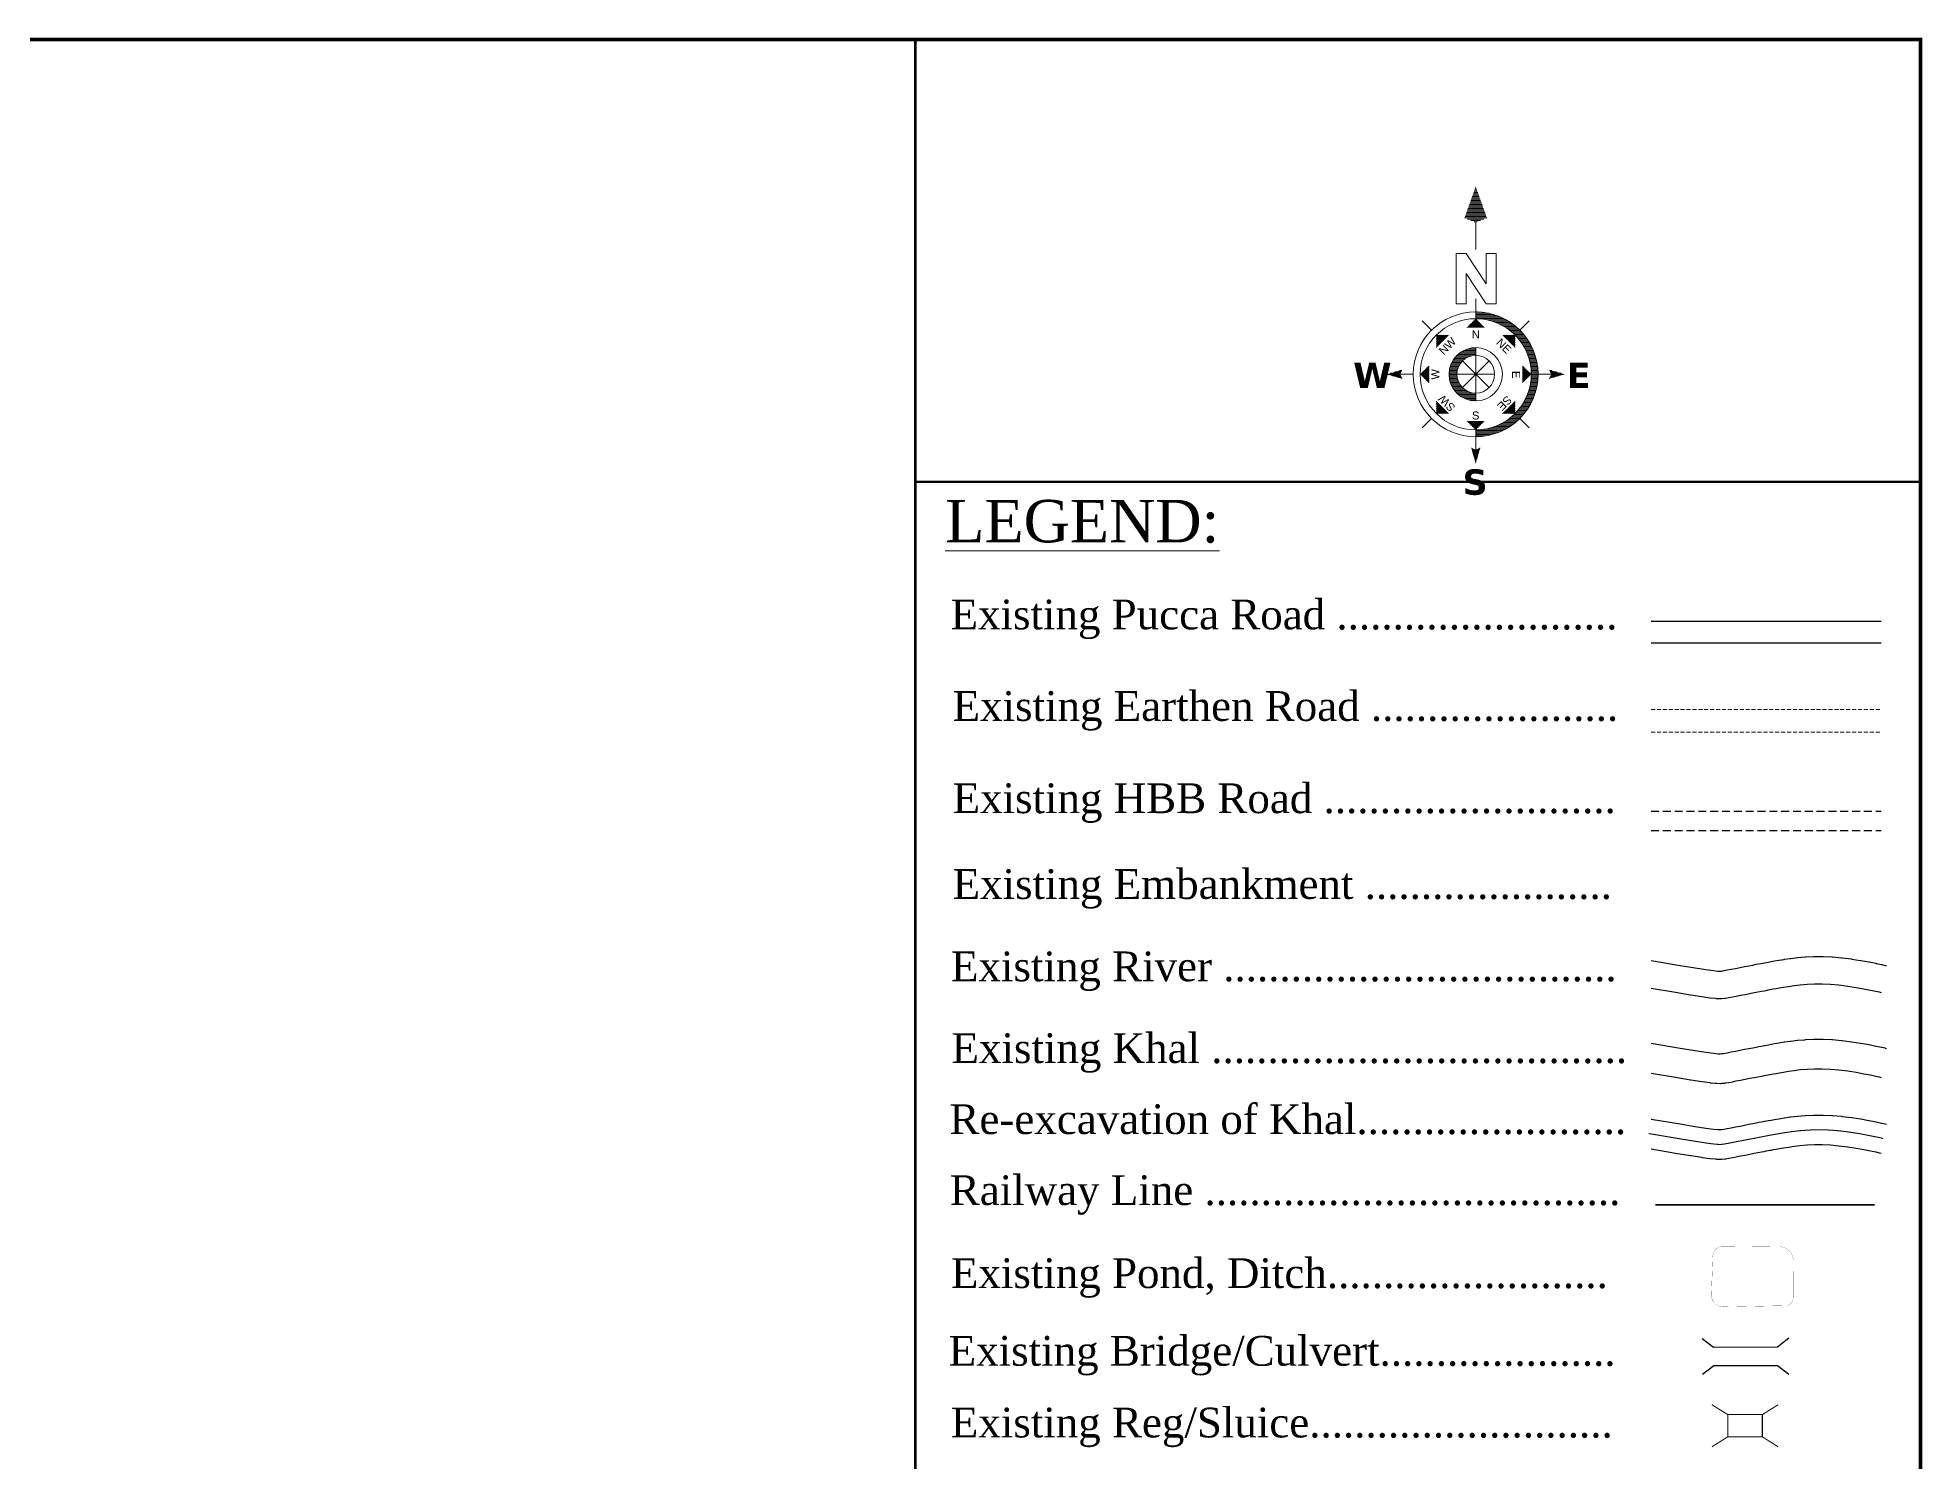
# Model space of a CAD drawing. Header units: millimetres. Extents: x 103 to 27816, y -170541 to -48.
# Drawn here: x 25425 to 27816, y -168756 to -166951 of the extents above; entities that cross this region are included whole.
import ezdxf
from ezdxf.enums import TextEntityAlignment as Align

# ---------------------------------------------------------------- set-up
doc = ezdxf.new("R2010")
doc.units = ezdxf.units.MM
doc.header["$MEASUREMENT"] = 0
for name, pattern in [('CENTERX2', [4, 2.5, -0.5, 0.5, -0.5]), ('DASHED2', [0.375, 0.25, -0.125]), ('HIDDENX2', [0.75, 0.5, -0.25]), ('PHANTOM2', [1.25, 0.625, -0.125, 0.125, -0.125, 0.125, -0.125])]:
    doc.linetypes.add(name, pattern=pattern)
for name, color, linetype in [('boundary', 7, 'Continuous'), ('Earthen Emb', 42, 'Continuous'), ('HBB_BFS Road', 7, 'DASHED2'), ('Khal', 4, 'Continuous'), ('RIVER', 150, 'Continuous')]:
    doc.layers.add(name, color=color, linetype=linetype)
for name, color, linetype, lineweight in [('Bridge or Culvert', 7, 'Continuous', 25), ('Earthan Road', 7, 'DASHED2', 9), ('Existing Str', 7, 'PHANTOM2', 35), ('line', 10, 'Continuous', 9), ('OUTLINE', 7, 'Continuous', 15), ('p2', 32, 'Continuous', 15), ('Pond or Ditch', 7, 'Continuous', 9), ('PUCCA ROAD', 1, 'Continuous', 30), ('Rail Line', 14, 'TRACKS', 35)]:
    doc.layers.add(name, color=color, linetype=linetype, lineweight=lineweight)
doc.styles.add('b', font='times.ttf')
doc.styles.add('LEG', font='romantic.ttf')
doc.styles.add('Romans', font='arial.ttf')
doc.styles.get("Standard").update_dxf_attribs({"font": 'arial.ttf'})
doc.linetypes.add('TRACKS', pattern='A,0.15,[130,ltypeshp.shx,S=0.25,R=0,X=0,Y=0],0.15', length=0.3)
pattern_1 = [(360, (26.19663, 31.512), (2e-14, 0.2822134), [])]
pattern_2 = [(360, (26.19663, 27.11894), (2e-14, 0.2822134), [])]
pattern_3 = [(180, (26.19663, 27.11894), (2e-14, 0.2822134), [])]
pattern_4 = [(45, (26.19663, 27.11894), (-0.199555, 0.199555), [])]
pattern_5 = [(90, (26.19663, 27.11894), (-0.2822134, 2e-14), [])]
pattern_6 = [(135, (26.19663, 27.11894), (-0.199555, -0.199555), [])]
pattern_7 = [(180, (26.19663, 27.11894), (-2e-14, -0.2822134), [])]
pattern_8 = [(225, (26.19663, 27.11894), (0.199555, -0.199555), [])]
pattern_9 = [(270, (26.19663, 27.11894), (0.2822134, -2e-14), [])]
pattern_10 = [(315, (26.19663, 27.11894), (0.199555, 0.199555), [])]

# ---------------------------------------------------------------- blocks, each defined once
blk = doc.blocks.new('A$C5FE22593')
h = blk.add_hatch()
h.set_pattern_fill('_USER', color=11, scale=0.282213, style=0, pattern_type=0)
h.set_pattern_definition(pattern_1)
h.paths.add_polyline_path([(26.2, 66.79), (23.84, 60.2), (26.2, 59.26), (28.55, 60.2)])
h = blk.add_hatch()
h.set_pattern_fill('_USER', color=11, scale=0.282213, style=0, pattern_type=0)
h.set_pattern_definition(pattern_1)
h.paths.add_polyline_path([(26.2, 66.79), (23.84, 60.2), (26.2, 59.26), (28.55, 60.2)])
h = blk.add_hatch()
h.set_pattern_fill('_USER', color=11, scale=0.282213, style=0, pattern_type=0)
h.set_pattern_definition(pattern_1)
h.paths.add_polyline_path([(26.2, 66.79), (23.84, 60.2), (26.2, 59.26), (28.55, 60.2)])
h = blk.add_hatch()
h.set_pattern_fill('_USER', color=11, scale=0.282213, style=0, pattern_type=0)
h.set_pattern_definition(pattern_1)
h.paths.add_polyline_path([(26.2, 66.79), (23.84, 60.2), (26.2, 59.26), (28.55, 60.2)])
h = blk.add_hatch(color=11)
h.paths.add_polyline_path([(26.2, 15.36), (26.2, 13.92, 1), (26.2, 40.32), (26.2, 38.88, -1)])
h.paths.add_polyline_path([(26.2, 31.11), (26.2, 32.76, 1), (26.2, 21.47), (26.2, 23.13, -1)])
h = blk.add_hatch(color=11)
h.paths.add_polyline_path([(26.2, 15.36), (26.2, 13.92, 1), (26.2, 40.32), (26.2, 38.88, -1)])
h.paths.add_polyline_path([(26.2, 31.11), (26.2, 32.76, 1), (26.2, 21.47), (26.2, 23.13, -1)])
h = blk.add_hatch(color=11)
h.paths.add_polyline_path([(26.2, 15.36), (26.2, 13.92, 1), (26.2, 40.32), (26.2, 38.88, -1)])
h.paths.add_polyline_path([(26.2, 31.11), (26.2, 32.76, 1), (26.2, 21.47), (26.2, 23.13, -1)])
h = blk.add_hatch(color=11)
h.paths.add_polyline_path([(26.2, 15.36), (26.2, 13.92, 1), (26.2, 40.32), (26.2, 38.88, -1)])
h.paths.add_polyline_path([(26.2, 31.11), (26.2, 32.76, 1), (26.2, 21.47), (26.2, 23.13, -1)])
h = blk.add_hatch()
h.set_pattern_fill('_USER', color=11, scale=0.282213, style=0, pattern_type=0)
h.set_pattern_definition(pattern_2)
h.paths.add_polyline_path([(39.4, 27.12, 0.414214), (26.2, 40.32), (26.2, 38.88, -0.414214), (37.96, 27.12, -0.414214), (26.2, 15.36), (26.2, 13.92, 0.414214)])
h = blk.add_hatch()
h.set_pattern_fill('_USER', color=11, scale=0.282213, style=0, pattern_type=0)
h.set_pattern_definition(pattern_2)
h.paths.add_polyline_path([(39.4, 27.12, 0.414214), (26.2, 40.32), (26.2, 38.88, -0.414214), (37.96, 27.12, -0.414214), (26.2, 15.36), (26.2, 13.92, 0.414214)])
h = blk.add_hatch()
h.set_pattern_fill('_USER', color=11, scale=0.282213, style=0, pattern_type=0)
h.set_pattern_definition(pattern_2)
h.paths.add_polyline_path([(39.4, 27.12, 0.414214), (26.2, 40.32), (26.2, 38.88, -0.414214), (37.96, 27.12, -0.414214), (26.2, 15.36), (26.2, 13.92, 0.414214)])
h = blk.add_hatch()
h.set_pattern_fill('_USER', color=11, scale=0.282213, style=0, pattern_type=0)
h.set_pattern_definition(pattern_2)
h.paths.add_polyline_path([(39.4, 27.12, 0.414214), (26.2, 40.32), (26.2, 38.88, -0.414214), (37.96, 27.12, -0.414214), (26.2, 15.36), (26.2, 13.92, 0.414214)])
h = blk.add_hatch()
h.set_pattern_fill('_USER', color=11, scale=0.282213, angle=90, style=0, pattern_type=0)
h.set_pattern_definition(pattern_5)
h.paths.add_polyline_path([(28.08, 37), (26.2, 38.88), (24.32, 37)])
h = blk.add_hatch()
h.set_pattern_fill('_USER', color=11, scale=0.282213, angle=90, style=0, pattern_type=0)
h.set_pattern_definition(pattern_5)
h.paths.add_polyline_path([(28.08, 37), (26.2, 38.88), (24.32, 37)])
h = blk.add_hatch()
h.set_pattern_fill('_USER', color=11, scale=0.282213, angle=90, style=0, pattern_type=0)
h.set_pattern_definition(pattern_5)
h.paths.add_polyline_path([(28.08, 37), (26.2, 38.88), (24.32, 37)])
h = blk.add_hatch()
h.set_pattern_fill('_USER', color=11, scale=0.282213, angle=90, style=0, pattern_type=0)
h.set_pattern_definition(pattern_5)
h.paths.add_polyline_path([(28.08, 37), (26.2, 38.88), (24.32, 37)])
h = blk.add_hatch()
h.set_pattern_fill('_USER', color=11, scale=0.282213, angle=135, style=0, pattern_type=0)
h.set_pattern_definition(pattern_6)
h.paths.add_polyline_path([(20.54, 35.43), (17.88, 35.43), (17.88, 32.77)])
h = blk.add_hatch()
h.set_pattern_fill('_USER', color=11, scale=0.282213, angle=135, style=0, pattern_type=0)
h.set_pattern_definition(pattern_6)
h.paths.add_polyline_path([(20.54, 35.43), (17.88, 35.43), (17.88, 32.77)])
h = blk.add_hatch()
h.set_pattern_fill('_USER', color=11, scale=0.282213, angle=135, style=0, pattern_type=0)
h.set_pattern_definition(pattern_6)
h.paths.add_polyline_path([(20.54, 35.43), (17.88, 35.43), (17.88, 32.77)])
h = blk.add_hatch()
h.set_pattern_fill('_USER', color=11, scale=0.282213, angle=135, style=0, pattern_type=0)
h.set_pattern_definition(pattern_6)
h.paths.add_polyline_path([(20.54, 35.43), (17.88, 35.43), (17.88, 32.77)])
h = blk.add_hatch()
h.set_pattern_fill('_USER', color=11, scale=0.282213, style=0, pattern_type=0)
h.set_pattern_definition(pattern_2)
h.paths.add_polyline_path([(26.2, 31.11), (26.2, 32.76, 0.414214), (20.55, 27.12, 0.414214), (26.2, 21.47), (26.2, 23.13, -0.414214), (22.21, 27.12, -0.414214)])
h = blk.add_hatch()
h.set_pattern_fill('_USER', color=11, scale=0.282213, style=0, pattern_type=0)
h.set_pattern_definition(pattern_2)
h.paths.add_polyline_path([(26.2, 31.11), (26.2, 32.76, 0.414214), (20.55, 27.12, 0.414214), (26.2, 21.47), (26.2, 23.13, -0.414214), (22.21, 27.12, -0.414214)])
h = blk.add_hatch()
h.set_pattern_fill('_USER', color=11, scale=0.282213, style=0, pattern_type=0)
h.set_pattern_definition(pattern_2)
h.paths.add_polyline_path([(26.2, 31.11), (26.2, 32.76, 0.414214), (20.55, 27.12, 0.414214), (26.2, 21.47), (26.2, 23.13, -0.414214), (22.21, 27.12, -0.414214)])
h = blk.add_hatch()
h.set_pattern_fill('_USER', color=11, scale=0.282213, style=0, pattern_type=0)
h.set_pattern_definition(pattern_2)
h.paths.add_polyline_path([(26.2, 31.11), (26.2, 32.76, 0.414214), (20.55, 27.12, 0.414214), (26.2, 21.47), (26.2, 23.13, -0.414214), (22.21, 27.12, -0.414214)])
h = blk.add_hatch()
h.set_pattern_fill('_USER', color=11, scale=0.282213, angle=45, style=0, pattern_type=0)
h.set_pattern_definition(pattern_4)
h.paths.add_polyline_path([(34.51, 32.77), (34.51, 35.43), (31.85, 35.43)])
h = blk.add_hatch()
h.set_pattern_fill('_USER', color=11, scale=0.282213, angle=45, style=0, pattern_type=0)
h.set_pattern_definition(pattern_4)
h.paths.add_polyline_path([(34.51, 32.77), (34.51, 35.43), (31.85, 35.43)])
h = blk.add_hatch()
h.set_pattern_fill('_USER', color=11, scale=0.282213, angle=45, style=0, pattern_type=0)
h.set_pattern_definition(pattern_4)
h.paths.add_polyline_path([(34.51, 32.77), (34.51, 35.43), (31.85, 35.43)])
h = blk.add_hatch()
h.set_pattern_fill('_USER', color=11, scale=0.282213, angle=45, style=0, pattern_type=0)
h.set_pattern_definition(pattern_4)
h.paths.add_polyline_path([(34.51, 32.77), (34.51, 35.43), (31.85, 35.43)])
h = blk.add_hatch()
h.set_pattern_fill('_USER', color=11, scale=0.282213, style=0, pattern_type=0)
h.set_pattern_definition(pattern_3)
h.paths.add_polyline_path([(10.67, 26.18), (10.2, 27.12), (10.67, 28.06), (7.38, 27.12)])
h = blk.add_hatch()
h.set_pattern_fill('_USER', color=11, scale=0.282213, style=0, pattern_type=0)
h.set_pattern_definition(pattern_3)
h.paths.add_polyline_path([(10.67, 26.18), (10.2, 27.12), (10.67, 28.06), (7.38, 27.12)])
h = blk.add_hatch()
h.set_pattern_fill('_USER', color=11, scale=0.282213, style=0, pattern_type=0)
h.set_pattern_definition(pattern_3)
h.paths.add_polyline_path([(10.67, 26.18), (10.2, 27.12), (10.67, 28.06), (7.38, 27.12)])
h = blk.add_hatch()
h.set_pattern_fill('_USER', color=11, scale=0.282213, style=0, pattern_type=0)
h.set_pattern_definition(pattern_3)
h.paths.add_polyline_path([(10.67, 26.18), (10.2, 27.12), (10.67, 28.06), (7.38, 27.12)])
h = blk.add_hatch()
h.set_pattern_fill('_USER', color=11, scale=0.282213, angle=180, style=0, pattern_type=0)
h.set_pattern_definition(pattern_7)
h.paths.add_polyline_path([(16.32, 29), (14.44, 27.12), (16.32, 25.24)])
h = blk.add_hatch()
h.set_pattern_fill('_USER', color=11, scale=0.282213, angle=180, style=0, pattern_type=0)
h.set_pattern_definition(pattern_7)
h.paths.add_polyline_path([(16.32, 29), (14.44, 27.12), (16.32, 25.24)])
h = blk.add_hatch()
h.set_pattern_fill('_USER', color=11, scale=0.282213, angle=180, style=0, pattern_type=0)
h.set_pattern_definition(pattern_7)
h.paths.add_polyline_path([(16.32, 29), (14.44, 27.12), (16.32, 25.24)])
h = blk.add_hatch()
h.set_pattern_fill('_USER', color=11, scale=0.282213, angle=180, style=0, pattern_type=0)
h.set_pattern_definition(pattern_7)
h.paths.add_polyline_path([(16.32, 29), (14.44, 27.12), (16.32, 25.24)])
h = blk.add_hatch()
h.set_pattern_fill('_USER', color=11, scale=0.282213, style=0, pattern_type=0)
h.set_pattern_definition(pattern_2)
h.paths.add_polyline_path([(36.07, 29), (36.07, 25.24), (37.96, 27.12)])
h = blk.add_hatch()
h.set_pattern_fill('_USER', color=11, scale=0.282213, style=0, pattern_type=0)
h.set_pattern_definition(pattern_2)
h.paths.add_polyline_path([(36.07, 29), (36.07, 25.24), (37.96, 27.12)])
h = blk.add_hatch()
h.set_pattern_fill('_USER', color=11, scale=0.282213, style=0, pattern_type=0)
h.set_pattern_definition(pattern_2)
h.paths.add_polyline_path([(36.07, 29), (36.07, 25.24), (37.96, 27.12)])
h = blk.add_hatch()
h.set_pattern_fill('_USER', color=11, scale=0.282213, style=0, pattern_type=0)
h.set_pattern_definition(pattern_2)
h.paths.add_polyline_path([(36.07, 29), (36.07, 25.24), (37.96, 27.12)])
h = blk.add_hatch()
h.set_pattern_fill('_USER', color=11, scale=0.282213, style=0, pattern_type=0)
h.set_pattern_definition(pattern_2)
h.paths.add_polyline_path([(45.01, 27.12), (41.72, 28.06), (42.19, 27.12), (41.72, 26.18)])
h = blk.add_hatch()
h.set_pattern_fill('_USER', color=11, scale=0.282213, style=0, pattern_type=0)
h.set_pattern_definition(pattern_2)
h.paths.add_polyline_path([(45.01, 27.12), (41.72, 28.06), (42.19, 27.12), (41.72, 26.18)])
h = blk.add_hatch()
h.set_pattern_fill('_USER', color=11, scale=0.282213, style=0, pattern_type=0)
h.set_pattern_definition(pattern_2)
h.paths.add_polyline_path([(45.01, 27.12), (41.72, 28.06), (42.19, 27.12), (41.72, 26.18)])
h = blk.add_hatch()
h.set_pattern_fill('_USER', color=11, scale=0.282213, style=0, pattern_type=0)
h.set_pattern_definition(pattern_2)
h.paths.add_polyline_path([(45.01, 27.12), (41.72, 28.06), (42.19, 27.12), (41.72, 26.18)])
h = blk.add_hatch()
h.set_pattern_fill('_USER', color=11, scale=0.282213, angle=-135, style=0, pattern_type=0)
h.set_pattern_definition(pattern_8)
h.paths.add_polyline_path([(17.88, 21.46), (17.88, 18.8), (20.54, 18.8)])
h = blk.add_hatch()
h.set_pattern_fill('_USER', color=11, scale=0.282213, angle=-135, style=0, pattern_type=0)
h.set_pattern_definition(pattern_8)
h.paths.add_polyline_path([(17.88, 21.46), (17.88, 18.8), (20.54, 18.8)])
h = blk.add_hatch()
h.set_pattern_fill('_USER', color=11, scale=0.282213, angle=-135, style=0, pattern_type=0)
h.set_pattern_definition(pattern_8)
h.paths.add_polyline_path([(17.88, 21.46), (17.88, 18.8), (20.54, 18.8)])
h = blk.add_hatch()
h.set_pattern_fill('_USER', color=11, scale=0.282213, angle=-135, style=0, pattern_type=0)
h.set_pattern_definition(pattern_8)
h.paths.add_polyline_path([(17.88, 21.46), (17.88, 18.8), (20.54, 18.8)])
h = blk.add_hatch()
h.set_pattern_fill('_USER', color=11, scale=0.282213, angle=-45, style=0, pattern_type=0)
h.set_pattern_definition(pattern_10)
h.paths.add_polyline_path([(31.85, 18.8), (34.51, 18.8), (34.51, 21.46)])
h = blk.add_hatch()
h.set_pattern_fill('_USER', color=11, scale=0.282213, angle=-45, style=0, pattern_type=0)
h.set_pattern_definition(pattern_10)
h.paths.add_polyline_path([(31.85, 18.8), (34.51, 18.8), (34.51, 21.46)])
h = blk.add_hatch()
h.set_pattern_fill('_USER', color=11, scale=0.282213, angle=-45, style=0, pattern_type=0)
h.set_pattern_definition(pattern_10)
h.paths.add_polyline_path([(31.85, 18.8), (34.51, 18.8), (34.51, 21.46)])
h = blk.add_hatch()
h.set_pattern_fill('_USER', color=11, scale=0.282213, angle=-45, style=0, pattern_type=0)
h.set_pattern_definition(pattern_10)
h.paths.add_polyline_path([(31.85, 18.8), (34.51, 18.8), (34.51, 21.46)])
h = blk.add_hatch()
h.set_pattern_fill('_USER', color=11, scale=0.282213, angle=-90, style=0, pattern_type=0)
h.set_pattern_definition(pattern_9)
h.paths.add_polyline_path([(24.32, 17.24), (26.2, 15.36), (28.08, 17.24)])
h = blk.add_hatch()
h.set_pattern_fill('_USER', color=11, scale=0.282213, angle=-90, style=0, pattern_type=0)
h.set_pattern_definition(pattern_9)
h.paths.add_polyline_path([(24.32, 17.24), (26.2, 15.36), (28.08, 17.24)])
h = blk.add_hatch()
h.set_pattern_fill('_USER', color=11, scale=0.282213, angle=-90, style=0, pattern_type=0)
h.set_pattern_definition(pattern_9)
h.paths.add_polyline_path([(24.32, 17.24), (26.2, 15.36), (28.08, 17.24)])
h = blk.add_hatch()
h.set_pattern_fill('_USER', color=11, scale=0.282213, angle=-90, style=0, pattern_type=0)
h.set_pattern_definition(pattern_9)
h.paths.add_polyline_path([(24.32, 17.24), (26.2, 15.36), (28.08, 17.24)])
h = blk.add_hatch()
h.set_pattern_fill('_USER', color=11, scale=0.282213, style=0, pattern_type=0)
h.set_pattern_definition(pattern_2)
h.paths.add_polyline_path([(27.14, 11.6), (26.2, 11.13), (25.26, 11.6), (26.2, 8.3)])
h = blk.add_hatch()
h.set_pattern_fill('_USER', color=11, scale=0.282213, style=0, pattern_type=0)
h.set_pattern_definition(pattern_2)
h.paths.add_polyline_path([(27.14, 11.6), (26.2, 11.13), (25.26, 11.6), (26.2, 8.3)])
h = blk.add_hatch()
h.set_pattern_fill('_USER', color=11, scale=0.282213, style=0, pattern_type=0)
h.set_pattern_definition(pattern_2)
h.paths.add_polyline_path([(27.14, 11.6), (26.2, 11.13), (25.26, 11.6), (26.2, 8.3)])
h = blk.add_hatch()
h.set_pattern_fill('_USER', color=11, scale=0.282213, style=0, pattern_type=0)
h.set_pattern_definition(pattern_2)
h.paths.add_polyline_path([(27.14, 11.6), (26.2, 11.13), (25.26, 11.6), (26.2, 8.3)])
at = {"color": 11}
for p, q in [((26.2, 53.5), (26.2, 59.26)), ((26.2, 53.5), (26.2, 59.26)), ((26.2, 53.5), (26.2, 59.26)), ((26.2, 53.5), (26.2, 59.26)), ((26.2, 40.32), (26.2, 43.11)), ((26.2, 40.32), (26.2, 43.11)), ((26.2, 40.32), (26.2, 43.11)), ((26.2, 40.32), (26.2, 43.11)), ((26.2, 40.32), (26.2, 38.88)), ((26.2, 40.32), (26.2, 38.88)), ((26.2, 40.32), (26.2, 38.88)), ((26.2, 40.32), (26.2, 38.88)), ((16.86, 36.46), (14.89, 38.43)), ((16.86, 36.46), (14.89, 38.43)), ((16.86, 36.46), (14.89, 38.43)), ((16.86, 36.46), (14.89, 38.43)), ((35.53, 36.46), (37.5, 38.43)), ((35.53, 36.46), (37.5, 38.43)), ((35.53, 36.46), (37.5, 38.43)), ((35.53, 36.46), (37.5, 38.43)), ((26.2, 31.11), (26.2, 32.76)), ((26.2, 31.11), (26.2, 32.76)), ((26.2, 31.11), (26.2, 32.76)), ((26.2, 31.11), (26.2, 32.76)), ((23.37, 24.3), (29.02, 29.94)), ((29.02, 24.3), (23.37, 29.94)), ((29.02, 29.94), (23.37, 24.3)), ((23.37, 29.94), (29.02, 24.3)), ((23.37, 24.3), (29.02, 29.94)), ((29.02, 24.3), (23.37, 29.94)), ((29.02, 29.94), (23.37, 24.3)), ((23.37, 29.94), (29.02, 24.3)), ((23.37, 24.3), (29.02, 29.94)), ((29.02, 24.3), (23.37, 29.94)), ((29.02, 29.94), (23.37, 24.3)), ((23.37, 29.94), (29.02, 24.3)), ((23.37, 24.3), (29.02, 29.94)), ((29.02, 24.3), (23.37, 29.94)), ((29.02, 29.94), (23.37, 24.3)), ((23.37, 29.94), (29.02, 24.3)), ((26.2, 23.13), (26.2, 31.11)), ((26.2, 31.11), (26.2, 23.13)), ((26.2, 23.13), (26.2, 31.11)), ((26.2, 31.11), (26.2, 23.13)), ((26.2, 23.13), (26.2, 31.11)), ((26.2, 31.11), (26.2, 23.13)), ((26.2, 23.13), (26.2, 31.11)), ((26.2, 31.11), (26.2, 23.13)), ((12.99, 27.12), (10.2, 27.12)), ((12.99, 27.12), (10.2, 27.12)), ((12.99, 27.12), (10.2, 27.12)), ((12.99, 27.12), (10.2, 27.12)), ((22.21, 27.12), (30.19, 27.12)), ((30.19, 27.12), (22.21, 27.12)), ((22.21, 27.12), (30.19, 27.12)), ((30.19, 27.12), (22.21, 27.12)), ((22.21, 27.12), (30.19, 27.12)), ((30.19, 27.12), (22.21, 27.12)), ((22.21, 27.12), (30.19, 27.12)), ((30.19, 27.12), (22.21, 27.12)), ((39.4, 27.12), (42.19, 27.12)), ((39.4, 27.12), (42.19, 27.12)), ((39.4, 27.12), (42.19, 27.12)), ((39.4, 27.12), (42.19, 27.12)), ((26.2, 23.13), (26.2, 21.47)), ((26.2, 23.13), (26.2, 21.47)), ((26.2, 23.13), (26.2, 21.47)), ((26.2, 23.13), (26.2, 21.47)), ((16.86, 17.78), (14.89, 15.81)), ((16.86, 17.78), (14.89, 15.81)), ((16.86, 17.78), (14.89, 15.81)), ((16.86, 17.78), (14.89, 15.81)), ((35.53, 17.78), (37.5, 15.81)), ((35.53, 17.78), (37.5, 15.81)), ((35.53, 17.78), (37.5, 15.81)), ((35.53, 17.78), (37.5, 15.81)), ((26.2, 13.92), (26.2, 15.36)), ((26.2, 13.92), (26.2, 15.36)), ((26.2, 13.92), (26.2, 15.36)), ((26.2, 13.92), (26.2, 15.36)), ((26.2, 13.92), (26.2, 11.13)), ((26.2, 13.92), (26.2, 11.13)), ((26.2, 13.92), (26.2, 11.13)), ((26.2, 13.92), (26.2, 11.13))]:
    blk.add_line(p, q, dxfattribs=at)
at = {"color": 1}
for p, q in [((22.03, 52.68), (24.16, 52.68)), ((22.03, 42.01), (22.03, 52.68)), ((22.03, 52.68), (24.16, 52.68)), ((22.03, 42.01), (22.03, 52.68)), ((22.03, 52.68), (24.16, 52.68)), ((22.03, 42.01), (22.03, 52.68)), ((22.03, 52.68), (24.16, 52.68)), ((22.03, 42.01), (22.03, 52.68)), ((24.16, 52.68), (28.43, 46.28)), ((24.16, 52.68), (28.43, 46.28)), ((24.16, 52.68), (28.43, 46.28)), ((24.16, 52.68), (28.43, 46.28)), ((28.43, 52.68), (30.56, 52.68)), ((28.43, 46.28), (28.43, 52.68)), ((28.43, 52.68), (30.56, 52.68)), ((28.43, 46.28), (28.43, 52.68)), ((28.43, 52.68), (30.56, 52.68)), ((28.43, 46.28), (28.43, 52.68)), ((28.43, 52.68), (30.56, 52.68)), ((28.43, 46.28), (28.43, 52.68)), ((30.56, 52.68), (30.56, 42.01)), ((30.56, 52.68), (30.56, 42.01)), ((30.56, 52.68), (30.56, 42.01)), ((30.56, 52.68), (30.56, 42.01)), ((24.16, 48.41), (24.16, 42.01)), ((28.43, 42.01), (24.16, 48.41)), ((24.16, 48.41), (24.16, 42.01)), ((28.43, 42.01), (24.16, 48.41)), ((24.16, 48.41), (24.16, 42.01)), ((28.43, 42.01), (24.16, 48.41)), ((24.16, 48.41), (24.16, 42.01)), ((28.43, 42.01), (24.16, 48.41)), ((24.16, 42.01), (22.03, 42.01)), ((24.16, 42.01), (22.03, 42.01)), ((24.16, 42.01), (22.03, 42.01)), ((24.16, 42.01), (22.03, 42.01)), ((30.56, 42.01), (28.43, 42.01)), ((30.56, 42.01), (28.43, 42.01)), ((30.56, 42.01), (28.43, 42.01)), ((30.56, 42.01), (28.43, 42.01))]:
    blk.add_line(p, q, dxfattribs=at)
at = {"color": 11}
for radius in [13.2, 13.2, 13.2, 13.2, 11.76, 11.76, 11.76, 11.76, 5.64, 5.64, 5.64, 5.64, 3.99, 3.99, 3.99, 3.99]:
    blk.add_circle((26.2, 27.12), radius, dxfattribs=at)
for points in [[(26.2, 66.79), (23.84, 60.2), (26.2, 59.26)], [(26.2, 66.79), (23.84, 60.2), (26.2, 59.26)], [(26.2, 66.79), (23.84, 60.2), (26.2, 59.26)], [(26.2, 66.79), (23.84, 60.2), (26.2, 59.26)], [(26.2, 59.26), (28.55, 60.2), (26.2, 66.79)], [(26.2, 59.26), (28.55, 60.2), (26.2, 66.79)], [(26.2, 59.26), (28.55, 60.2), (26.2, 66.79)], [(26.2, 59.26), (28.55, 60.2), (26.2, 66.79)], [(26.2, 38.88), (28.08, 37), (24.32, 37)], [(26.2, 38.88), (28.08, 37), (24.32, 37)], [(26.2, 38.88), (28.08, 37), (24.32, 37)], [(26.2, 38.88), (28.08, 37), (24.32, 37)], [(17.88, 35.43), (20.54, 35.43), (17.88, 32.77)], [(17.88, 35.43), (20.54, 35.43), (17.88, 32.77)], [(17.88, 35.43), (20.54, 35.43), (17.88, 32.77)], [(17.88, 35.43), (20.54, 35.43), (17.88, 32.77)], [(34.51, 35.43), (34.51, 32.77), (31.85, 35.43)], [(34.51, 35.43), (34.51, 32.77), (31.85, 35.43)], [(34.51, 35.43), (34.51, 32.77), (31.85, 35.43)], [(34.51, 35.43), (34.51, 32.77), (31.85, 35.43)], [(7.38, 27.12), (10.67, 28.06), (10.2, 27.12)], [(7.38, 27.12), (10.67, 28.06), (10.2, 27.12)], [(7.38, 27.12), (10.67, 28.06), (10.2, 27.12)], [(7.38, 27.12), (10.67, 28.06), (10.2, 27.12)], [(14.44, 27.12), (16.32, 29), (16.32, 25.24)], [(14.44, 27.12), (16.32, 29), (16.32, 25.24)], [(14.44, 27.12), (16.32, 29), (16.32, 25.24)], [(14.44, 27.12), (16.32, 29), (16.32, 25.24)], [(37.96, 27.12), (36.07, 25.24), (36.07, 29)], [(37.96, 27.12), (36.07, 25.24), (36.07, 29)], [(37.96, 27.12), (36.07, 25.24), (36.07, 29)], [(37.96, 27.12), (36.07, 25.24), (36.07, 29)], [(41.72, 28.06), (42.19, 27.12), (45.01, 27.12)], [(41.72, 28.06), (42.19, 27.12), (45.01, 27.12)], [(41.72, 28.06), (42.19, 27.12), (45.01, 27.12)], [(41.72, 28.06), (42.19, 27.12), (45.01, 27.12)], [(10.67, 26.18), (10.2, 27.12), (7.38, 27.12)], [(10.67, 26.18), (10.2, 27.12), (7.38, 27.12)], [(10.67, 26.18), (10.2, 27.12), (7.38, 27.12)], [(10.67, 26.18), (10.2, 27.12), (7.38, 27.12)], [(45.01, 27.12), (41.72, 26.18), (42.19, 27.12)], [(45.01, 27.12), (41.72, 26.18), (42.19, 27.12)], [(45.01, 27.12), (41.72, 26.18), (42.19, 27.12)], [(45.01, 27.12), (41.72, 26.18), (42.19, 27.12)], [(17.88, 18.8), (17.88, 21.46), (20.54, 18.8)], [(17.88, 18.8), (17.88, 21.46), (20.54, 18.8)], [(17.88, 18.8), (17.88, 21.46), (20.54, 18.8)], [(17.88, 18.8), (17.88, 21.46), (20.54, 18.8)], [(34.51, 18.8), (31.85, 18.8), (34.51, 21.46)], [(34.51, 18.8), (31.85, 18.8), (34.51, 21.46)], [(34.51, 18.8), (31.85, 18.8), (34.51, 21.46)], [(34.51, 18.8), (31.85, 18.8), (34.51, 21.46)], [(26.2, 15.36), (24.32, 17.24), (28.08, 17.24)], [(26.2, 15.36), (24.32, 17.24), (28.08, 17.24)], [(26.2, 15.36), (24.32, 17.24), (28.08, 17.24)], [(26.2, 15.36), (24.32, 17.24), (28.08, 17.24)], [(26.2, 8.3), (25.26, 11.6), (26.2, 11.13)], [(26.2, 8.3), (25.26, 11.6), (26.2, 11.13)], [(26.2, 8.3), (25.26, 11.6), (26.2, 11.13)], [(26.2, 8.3), (25.26, 11.6), (26.2, 11.13)], [(27.14, 11.6), (26.2, 11.13), (26.2, 8.3)], [(27.14, 11.6), (26.2, 11.13), (26.2, 8.3)], [(27.14, 11.6), (26.2, 11.13), (26.2, 8.3)], [(27.14, 11.6), (26.2, 11.13), (26.2, 8.3)]]:
    blk.add_solid(points, dxfattribs=at)
at = {"color": 11, "style": 'Romans'}
for s, p in [('N', (26.2, 34.74)), ('N', (26.2, 34.74)), ('N', (26.2, 34.74)), ('N', (26.2, 34.74)), ('S', (26.19, 17.56)), ('S', (26.19, 17.56)), ('S', (26.19, 17.56)), ('S', (26.19, 17.56))]:
    blk.add_text(s, height=1.69, dxfattribs=at).set_placement(p, align=Align.CENTER)
for s, height, rotation, p in [('NW', 1.693, 45, (20.81, 32.51)), ('NW', 1.693, 45, (20.81, 32.51)), ('NW', 1.693, 45, (20.81, 32.51)), ('NW', 1.693, 45, (20.81, 32.51)), ('NE', 1.693, 315, (31.57, 32.5)), ('NE', 1.693, 315, (31.57, 32.5)), ('NE', 1.693, 315, (31.57, 32.5)), ('NE', 1.693, 315, (31.57, 32.5)), ('W', 1.69, 90, (18.48, 27.11)), ('W', 1.69, 90, (18.48, 27.11)), ('W', 1.69, 90, (18.48, 27.11)), ('W', 1.69, 90, (18.48, 27.11)), ('E', 1.69, 270, (33.89, 27.05)), ('E', 1.69, 270, (33.89, 27.05)), ('E', 1.69, 270, (33.89, 27.05)), ('E', 1.69, 270, (33.89, 27.05)), ('SW', 1.693, 135, (20.67, 21.59)), ('SW', 1.693, 135, (20.67, 21.59)), ('SW', 1.693, 135, (20.67, 21.59)), ('SW', 1.693, 135, (20.67, 21.59)), ('SE', 1.693, 225, (31.7, 21.6)), ('SE', 1.693, 225, (31.7, 21.6)), ('SE', 1.693, 225, (31.7, 21.6)), ('SE', 1.693, 225, (31.7, 21.6))]:
    blk.add_text(s, height=height, rotation=rotation, dxfattribs=at).set_placement(p, align=Align.CENTER)
at = {"layer": 'p2', "color": 1, "char_height": 5.3676, "attachment_point": 5}
for s, insert in [('{\\fVerdana|b1|i0|c0|p34;W}', (4.33, 26.9)), ('{\\fVerdana|b1|i0|c0|p34;W}', (4.33, 26.9)), ('{\\fVerdana|b1|i0|c0|p34;W}', (4.33, 26.9)), ('{\\fVerdana|b1|i0|c0|p34;W}', (4.33, 26.9)), ('{\\fVerdana|b1|i0|c0|p34;E}', (47.97, 26.9)), ('{\\fVerdana|b1|i0|c0|p34;E}', (47.97, 26.9)), ('{\\fVerdana|b1|i0|c0|p34;E}', (47.97, 26.9)), ('{\\fVerdana|b1|i0|c0|p34;E}', (47.97, 26.9)), ('{\\fVerdana|b1|i0|c0|p34;S}', (26.07, 4.27)), ('{\\fVerdana|b1|i0|c0|p34;S}', (26.07, 4.27)), ('{\\fVerdana|b1|i0|c0|p34;S}', (26.07, 4.27)), ('{\\fVerdana|b1|i0|c0|p34;S}', (26.07, 4.27))]:
    blk.add_mtext(s, dxfattribs=dict(at, insert=insert))

msp = doc.modelspace()

# ---------------------------------------------------------------- linework, layer by layer
at = {"layer": 'boundary', "color": 0}
for points, const_width in [([(22783, -166952.8), (27813.3, -166952.8), (27813.3, -170538.5), (22783, -170538.5), (22783, -166952.8)], 4.59), ([(26538.4, -169839.9), (26538.4, -166952.8)], 3.34), ([(26538.4, -167513.9), (27813.3, -167513.9)], 2.94)]:
    msp.add_lwpolyline(points, dxfattribs=dict(at, const_width=const_width))
at = {"layer": 'Bridge or Culvert', "color": 7, "linetype": 'Continuous', "lineweight": 30}
for points in [[(27536.5, -168600.1), (27550.9, -168611.1), (27632, -168610.8), (27646.3, -168599.5)], [(27536.6, -168645.7), (27551, -168634.6), (27632, -168634.3), (27646.4, -168645.5)]]:
    msp.add_lwpolyline(points, dxfattribs=at)
at = {"layer": 'Earthan Road', "color": 7, "linetype": 'HIDDENX2', "ltscale": 10}
for points in [[(27471.6, -167802.7), (27763.6, -167802.7)], [(27471.6, -167831.4), (27763.4, -167831.4)]]:
    msp.add_lwpolyline(points, dxfattribs=at)
at = {"layer": 'Earthen Emb', "lineweight": 30}
for points in [[(27471.6, -168035, 0, 0, 0), (27763.4, -168035, 12.5, 12.5, 0)], [(27471.6, -168065.6, 0, 0, 0), (27763.4, -168065.6, 12.5, 12.5, 0)]]:
    msp.add_lwpolyline(points, format="xyseb", dxfattribs=at)
at = {"layer": 'Existing Str', "linetype": 'Continuous', "const_width": 1.31}
for points in [[(27548.7, -168684.2), (27568.9, -168696.8), (27612.7, -168696.8), (27632.8, -168684.2)], [(27568.9, -168725), (27568.9, -168696.8)], [(27612.7, -168725), (27612.7, -168696.8)], [(27548.7, -168737.6), (27568.9, -168725), (27612.7, -168725), (27632.8, -168737.6)]]:
    msp.add_lwpolyline(points, dxfattribs=at)
at = {"layer": 'HBB_BFS Road', "color": 1, "linetype": 'DASHED2', "lineweight": 25, "ltscale": 40, "flags": 128}
for points in [[(27471.6, -167931.6), (27763.6, -167931.6)], [(27471.6, -167956), (27763.4, -167956)]]:
    msp.add_lwpolyline(points, dxfattribs=at)
at = {"layer": 'Khal', "color": 4, "linetype": 'Continuous'}
for points in [[(27471.6, -168225.7), (27508.3, -168231.9), (27527.4, -168235), (27541.2, -168237.2), (27550.6, -168238.5), (27556.4, -168239.1), (27559.4, -168239.2), (27561.3, -168239), (27563.9, -168238.6), (27568.1, -168237.8), (27573.1, -168236.8), (27578.6, -168235.7), (27584.4, -168234.6), (27590.1, -168233.5), (27595.6, -168232.4), (27600.6, -168231.5), (27604.9, -168230.6), (27608.3, -168230), (27611.1, -168229.4, -0.000461), (27611.1, -168229.4), (27613.4, -168229, -0.000727), (27613.5, -168229), (27615.6, -168228.6, -0.000788), (27615.7, -168228.6), (27617.9, -168228.2, -0.0006), (27618, -168228.2), (27620.6, -168227.7, -0.00033), (27620.6, -168227.7), (27624, -168227.1), (27628.2, -168226.3, -0.000676), (27628.3, -168226.3), (27633.6, -168225.3, -0.003183), (27633.8, -168225.3), (27640.3, -168224.2, -0.005207), (27640.7, -168224.2), (27648.2, -168223.1, -0.006703), (27648.7, -168223.1), (27657.1, -168222.1, -0.007978), (27657.6, -168222), (27666.9, -168221.3, -0.009172), (27667.5, -168221.2), (27677.5, -168220.8, -0.010353), (27678.2, -168220.7), (27688.9, -168220.7, -0.01156), (27689.7, -168220.7), (27700.9, -168221.2, -0.011928), (27701.7, -168221.2), (27713.3, -168222.3, -0.009419), (27714, -168222.3), (27725.6, -168223.8, -0.007149), (27726.1, -168223.9), (27737.2, -168225.6, -0.0056), (27737.6, -168225.7), (27747.7, -168227.5, -0.004498), (27748, -168227.6), (27756.8, -168229.3, -0.003682), (27757, -168229.3), (27763.8, -168230.8, -0.003044), (27764.1, -168230.8), (27768.5, -168231.8, -0.002369), (27768.7, -168231.9), (27770.2, -168232.3)], [(27471.6, -168263.6), (27502.6, -168268.8, 0.000575), (27502.6, -168268.8), (27521.8, -168272, 0.001752), (27521.9, -168272), (27535.9, -168274.2, 0.00424), (27536.2, -168274.3), (27546.1, -168275.7, 0.009421), (27546.7, -168275.8), (27553.5, -168276.5, 0.018889), (27554.8, -168276.5), (27559.5, -168276.7, 0.028642), (27561.5, -168276.6), (27565.1, -168276.3, 0.022093), (27566.6, -168276.1), (27570.1, -168275.5, 0.00369), (27570.4, -168275.4), (27574.7, -168274.6), (27579.7, -168273.6), (27585.2, -168272.5), (27590.9, -168271.4), (27596.7, -168270.3), (27602.2, -168269.3), (27607.2, -168268.3), (27611.5, -168267.5), (27614.9, -168266.8), (27617.6, -168266.3), (27619.9, -168265.8), (27622, -168265.5), (27624.2, -168265), (27626.8, -168264.6), (27630.1, -168264), (27634.3, -168263.2), (27639.6, -168262.3), (27645.8, -168261.3), (27652.9, -168260.3), (27660.8, -168259.3), (27669.5, -168258.6), (27678.8, -168258.2), (27688.7, -168258.1), (27699.1, -168258.6), (27709.9, -168259.5), (27721, -168260.9), (27731.6, -168262.6), (27741.4, -168264.4), (27749.9, -168266), (27756.5, -168267.5), (27760.7, -168268.4), (27763.4, -168269.1)]]:
    msp.add_lwpolyline(points, format="xyb", dxfattribs=at)
at = {"layer": 'Khal', "color": 3, "lineweight": 25, "ltscale": 0.1}
for points in [[(27471.6, -168321.9), (27508.3, -168328), (27527.4, -168331.2), (27541.2, -168333.4), (27550.6, -168334.7), (27556.4, -168335.3), (27559.4, -168335.4), (27561.3, -168335.2), (27563.9, -168334.7), (27568.1, -168333.9), (27573.1, -168333), (27578.6, -168331.9), (27584.4, -168330.8), (27590.1, -168329.7), (27595.6, -168328.6), (27600.6, -168327.6), (27604.9, -168326.8), (27608.3, -168326.1), (27611.1, -168325.6, -0.000461), (27611.1, -168325.6), (27613.4, -168325.2, -0.000727), (27613.5, -168325.2), (27615.6, -168324.8, -0.000788), (27615.7, -168324.8), (27617.9, -168324.3, -0.0006), (27618, -168324.3), (27620.6, -168323.8, -0.00033), (27620.6, -168323.8), (27624, -168323.2), (27628.2, -168322.5, -0.000676), (27628.3, -168322.5), (27633.6, -168321.5, -0.003183), (27633.8, -168321.5), (27640.3, -168320.4, -0.005207), (27640.7, -168320.4), (27648.2, -168319.3, -0.006703), (27648.7, -168319.2), (27657.1, -168318.3, -0.007978), (27657.6, -168318.2), (27666.9, -168317.4, -0.009172), (27667.5, -168317.4), (27677.5, -168316.9, -0.010353), (27678.2, -168316.9), (27688.9, -168316.9, -0.01156), (27689.7, -168316.9), (27700.9, -168317.3, -0.011928), (27701.7, -168317.4), (27713.3, -168318.4, -0.009419), (27714, -168318.5), (27725.6, -168320, -0.007149), (27726.1, -168320), (27737.2, -168321.8, -0.0056), (27737.6, -168321.8), (27747.7, -168323.7, -0.004498), (27748, -168323.7), (27756.8, -168325.5, -0.003682), (27757, -168325.5), (27763.8, -168327, -0.003044), (27764.1, -168327), (27768.5, -168328, -0.002369), (27768.7, -168328.1), (27770.2, -168328.4)], [(27471.6, -168359.8), (27502.6, -168365, 0.000575), (27502.6, -168365), (27521.8, -168368.2, 0.001752), (27521.9, -168368.2), (27535.9, -168370.4, 0.00424), (27536.2, -168370.5), (27546.1, -168371.9, 0.009421), (27546.7, -168371.9), (27553.5, -168372.6, 0.018889), (27554.8, -168372.7), (27559.5, -168372.8, 0.028642), (27561.5, -168372.8), (27565.1, -168372.5, 0.022093), (27566.6, -168372.3), (27570.1, -168371.6, 0.00369), (27570.4, -168371.6), (27574.7, -168370.7), (27579.7, -168369.8), (27585.2, -168368.7), (27590.9, -168367.6), (27596.7, -168366.5), (27602.2, -168365.4), (27607.2, -168364.5), (27611.5, -168363.6), (27614.9, -168363), (27617.6, -168362.4), (27619.9, -168362), (27622, -168361.6), (27624.2, -168361.2), (27626.8, -168360.7), (27630.1, -168360.1), (27634.3, -168359.4), (27639.6, -168358.5), (27645.8, -168357.4), (27652.9, -168356.4), (27660.8, -168355.5), (27669.5, -168354.8), (27678.8, -168354.4), (27688.7, -168354.3), (27699.1, -168354.7), (27709.9, -168355.7), (27721, -168357.1), (27731.6, -168358.8), (27741.4, -168360.5), (27749.9, -168362.2), (27756.5, -168363.6), (27760.7, -168364.6), (27763.4, -168365.2)]]:
    msp.add_lwpolyline(points, format="xyb", dxfattribs=at)
at = {"layer": 'Khal', "color": 7, "linetype": 'CENTERX2', "lineweight": 30, "ltscale": 5, "const_width": 1.31}
msp.add_lwpolyline([(27468.5, -168340.3), (27505.3, -168346.5), (27524.4, -168349.6), (27538.4, -168351.9), (27548.3, -168353.3), (27555.2, -168354), (27560, -168354.1), (27563.7, -168353.8), (27567.3, -168353.1), (27571.6, -168352.3), (27576.7, -168351.3), (27582.2, -168350.2), (27587.9, -168349.1), (27593.6, -168348), (27599.1, -168347), (27604.2, -168346), (27608.5, -168345.2), (27611.9, -168344.5), (27614.6, -168344), (27616.9, -168343.5), (27619.1, -168343.1), (27621.3, -168342.7), (27624, -168342.2), (27627.3, -168341.6), (27631.5, -168340.9), (27636.9, -168339.9), (27643.3, -168338.9), (27650.8, -168337.8), (27659.2, -168336.8), (27668.4, -168336.1), (27678.4, -168335.6), (27689, -168335.5), (27700.1, -168336), (27711.6, -168337), (27723.2, -168338.5), (27734.3, -168340.2), (27744.4, -168342.1), (27753.1, -168343.8), (27759.9, -168345.2), (27764.4, -168346.2), (27765.9, -168346.6)], dxfattribs=at)
at = {"layer": 'Pond or Ditch', "color": 4, "const_width": 0.219}
msp.add_lwpolyline([(27560.6, -168483.1), (27634.1, -168483.8, -0.407338), (27652, -168501.6), (27651.7, -168549.1, -0.346244), (27644.2, -168558.6), (27563.4, -168560.1, -0.392601), (27548.1, -168546.4), (27549.8, -168496.9, -0.321685), (27560.6, -168483.1, -5.135448)], format="xyb", dxfattribs=at)
at = {"layer": 'PUCCA ROAD', "lineweight": 25}
for points in [[(27471.8, -167690.6), (27763.6, -167690.6)], [(27471.6, -167717.8), (27763.4, -167717.8)]]:
    msp.add_lwpolyline(points, dxfattribs=at)
at = {"layer": 'Rail Line', "color": 212, "ltscale": 10, "true_color": 0xc529d6}
msp.add_line((27477.4, -168430.9), (27755, -168430.9), dxfattribs=at)
at = {"layer": 'RIVER', "color": 4, "linetype": 'Continuous'}
for points in [[(27471.6, -168120.8), (27508.3, -168127), (27527.4, -168130.1), (27541.2, -168132.3), (27550.6, -168133.6), (27556.4, -168134.2), (27559.4, -168134.3), (27561.3, -168134.2), (27563.9, -168133.7), (27568.1, -168132.9), (27573.1, -168131.9), (27578.6, -168130.8), (27584.4, -168129.7), (27590.1, -168128.6), (27595.6, -168127.6), (27600.6, -168126.6), (27604.9, -168125.7), (27608.3, -168125.1), (27611.1, -168124.6, -0.000461), (27611.1, -168124.6), (27613.4, -168124.1, -0.000727), (27613.5, -168124.1), (27615.6, -168123.7, -0.000788), (27615.7, -168123.7), (27617.9, -168123.3, -0.0006), (27618, -168123.3), (27620.6, -168122.8, -0.00033), (27620.6, -168122.8), (27624, -168122.2), (27628.2, -168121.4, -0.000676), (27628.3, -168121.4), (27633.6, -168120.5, -0.003183), (27633.8, -168120.4), (27640.3, -168119.4, -0.005207), (27640.7, -168119.3), (27648.2, -168118.2, -0.006703), (27648.7, -168118.2), (27657.1, -168117.2, -0.007978), (27657.6, -168117.1), (27666.9, -168116.4, -0.009172), (27667.5, -168116.3), (27677.5, -168115.9, -0.010353), (27678.2, -168115.9), (27688.9, -168115.8, -0.01156), (27689.7, -168115.8), (27700.9, -168116.3, -0.011928), (27701.7, -168116.3), (27713.3, -168117.4, -0.009419), (27714, -168117.4), (27725.6, -168118.9, -0.007149), (27726.1, -168119), (27737.2, -168120.7, -0.0056), (27737.6, -168120.8), (27747.7, -168122.6, -0.004498), (27748, -168122.7), (27756.8, -168124.4, -0.003682), (27757, -168124.5), (27763.8, -168125.9, -0.003044), (27764.1, -168126), (27768.5, -168127, -0.002369), (27768.7, -168127), (27770.2, -168127.4)], [(27471.6, -168156), (27502.6, -168161.2, 0.000575), (27502.6, -168161.2), (27521.8, -168164.4, 0.001752), (27521.9, -168164.4), (27535.9, -168166.6, 0.00424), (27536.2, -168166.7), (27546.1, -168168.1, 0.009421), (27546.7, -168168.2), (27553.5, -168168.8, 0.018889), (27554.8, -168168.9), (27559.5, -168169.1, 0.028642), (27561.5, -168169), (27565.1, -168168.7, 0.022093), (27566.6, -168168.5), (27570.1, -168167.8, 0.00369), (27570.4, -168167.8), (27574.7, -168167), (27579.7, -168166), (27585.2, -168164.9), (27590.9, -168163.8), (27596.7, -168162.7), (27602.2, -168161.6), (27607.2, -168160.7), (27611.5, -168159.8), (27614.9, -168159.2), (27617.6, -168158.7), (27619.9, -168158.2), (27622, -168157.8), (27624.2, -168157.4), (27626.8, -168157), (27630.1, -168156.4), (27634.3, -168155.6), (27639.6, -168154.7), (27645.8, -168153.7), (27652.9, -168152.6), (27660.8, -168151.7), (27669.5, -168151), (27678.8, -168150.6), (27688.7, -168150.5), (27699.1, -168151), (27709.9, -168151.9), (27721, -168153.3), (27731.6, -168155), (27741.4, -168156.8), (27749.9, -168158.4), (27756.5, -168159.8), (27760.7, -168160.8), (27763.4, -168161.4)]]:
    msp.add_lwpolyline(points, format="xyb", dxfattribs=at)

# ---------------------------------------------------------------- block references
at = {"layer": 'line', "xscale": 5.995290861494141, "yscale": 5.995290861494141, "zscale": 5.995290861480935}
msp.add_blockref('A$C5FE22593', (27092.1, -167540), dxfattribs=at)

# ---------------------------------------------------------------- texts
at = {"layer": 'OUTLINE', "style": 'LEG'}
msp.add_text('%%ULEGEND:', height=53.82, dxfattribs=at).set_placement((26576.4, -167590.5))
at = {"layer": 'OUTLINE', "ltscale": 0.1, "style": 'b'}
for s, p in [('Railway Line .....................................', (26582.1, -168431)), (' Existing Reg/Sluice...........................', (26569.2, -168725.7))]:
    msp.add_text(s, height=37.754, dxfattribs=at).set_placement(p)
at = {"layer": 'OUTLINE', "ltscale": 0.1, "char_height": 37.754, "width": 1761.581, "attachment_point": 1, "style": 'b'}
for s, insert in [('Existing Pucca Road .........................', (26583.1, -167663.1)), ('Existing Earthen Road ......................', (26585.7, -167779.2)), ('Existing HBB Road ..........................', (26585.7, -167896.2)), ('Existing Embankment ......................', (26585.7, -168005)), (' Existing River ...................................', (26569.4, -168109.4)), ('Existing Khal .....................................', (26584.3, -168213.1)), ('Re-excavation of Khal........................', (26581.7, -168303.2)), (' Existing Pond, Ditch.........................', (26569.3, -168498.5)), (' Existing Bridge/Culvert.....................', (26566.5, -168597))]:
    msp.add_mtext(s, dxfattribs=dict(at, insert=insert))

doc.saveas('drawing.dxf')
